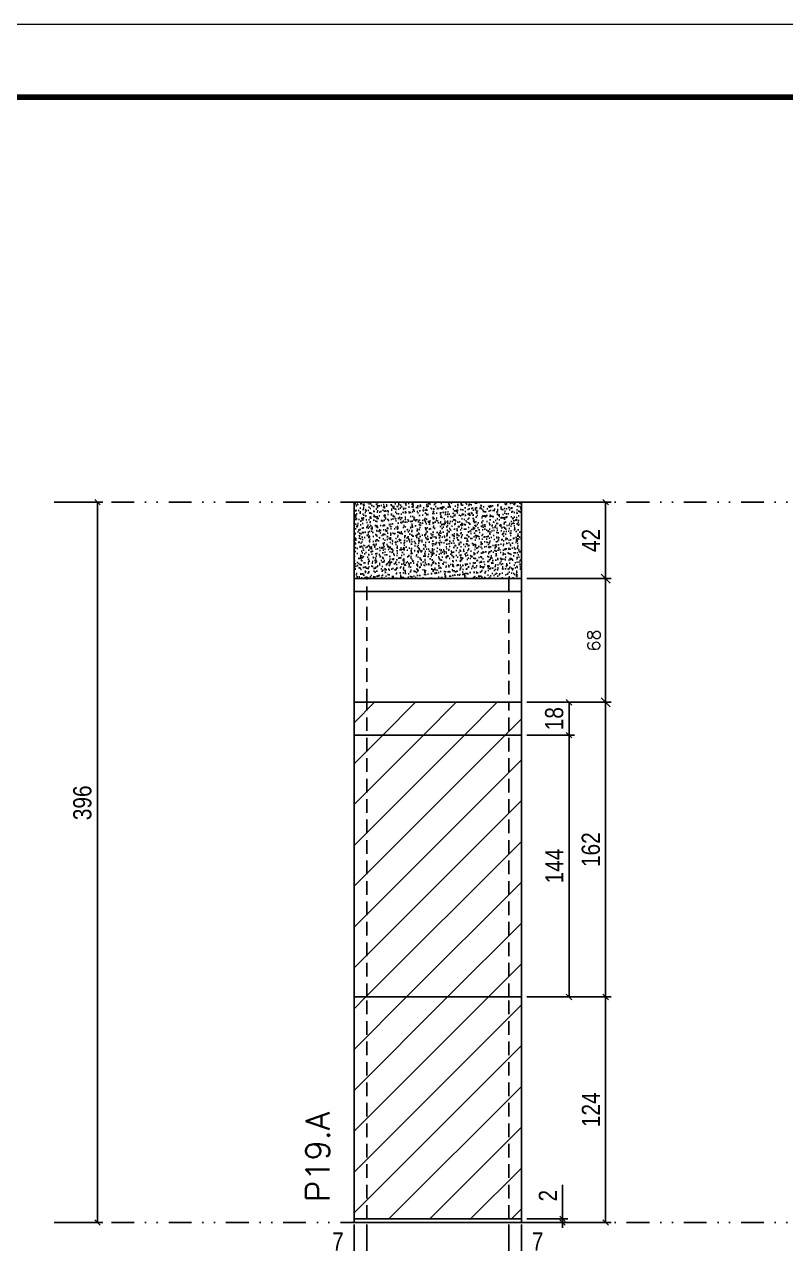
# Model space of a CAD drawing. Extents: x 1945 to 10875, y -3405 to 3369.
# Drawn here: x 2363 to 2782, y -728 to -57 of the extents above; entities that cross this region are included whole.
import ezdxf

# ---------------------------------------------------------------- set-up
doc = ezdxf.new("R2010")
doc.units = 0
for name, pattern in [('DASHED', [0.75, 0.5, -0.25]), ('DIVIDE2', [0.625, 0.25, -0.125, 0, -0.125, 0, -0.125]), ('HIDDEN', [0.375, 0.25, -0.125])]:
    doc.linetypes.add(name, pattern=pattern)
for name, color, linetype in [('COTA', 241, 'Continuous'), ('cotas', 4, 'Continuous'), ('FUNDOS', 1, 'Continuous'), ('Nível', 160, 'Continuous'), ('Painéis', 200, 'Continuous'), ('SARR_2.2x7', 40, 'Continuous'), ('Sarrafo de Pressão', 42, 'HIDDEN')]:
    doc.layers.add(name, color=color, linetype=linetype)
for name, color, linetype, lineweight in [('Folhas', 255, 'Continuous', 9), ('Hachura', 251, 'Continuous', 9), ('SARRAFO DE PRESSAO', 251, 'DASHED', 9), ('Texto Seção', 7, 'Continuous', 15)]:
    doc.layers.add(name, color=color, linetype=linetype, lineweight=lineweight)
doc.styles.add('COTA TECNICA', font='techl___.ttf', dxfattribs={"height": 10})
doc.styles.add('COTA TECNICA-50', font='techl___.ttf', dxfattribs={"height": 10})
doc.styles.add('REGUA-120', font='ROMANS.shx', dxfattribs={"height": 15})
doc.styles.add('ROMANS', font='romans.shx')
doc.dimstyles.new('COTA PAINEL-50', dxfattribs={"dimtxt": 10, "dimasz": 3, "dimexe": 3, "dimexo": 3, "dimgap": 3, "dimtad": 1, "dimdec": 1, "dimzin": 12, "dimdsep": 46, "dimtxsty": 'COTA TECNICA-50', "dimblk1": 'OBLIQUE', "dimblk2": 'OBLIQUE', "dimsah": 1, "dimcen": 0.9, "dimclrd": 4, "dimclre": 4, "dimclrt": 240, "dimadec": 1, "dimazin": 3, "dimtfac": 1, "dimtdec": 1, "dimtmove": 0, "dimatfit": 3, "dimfxl": 1, "dimtolj": 1, "dimtzin": 12, "dimarcsym": 0})
doc.dimstyles.new('Cota Paínel', dxfattribs={"dimtxt": 7, "dimasz": 5, "dimexe": 3, "dimexo": 3, "dimgap": 3, "dimtad": 1, "dimdec": 1, "dimzin": 12, "dimdsep": 46, "dimtxsty": 'ROMANS', "dimblk": 'ARCHTICK', "dimcen": 0, "dimclrd": 4, "dimclre": 4, "dimclrt": 1, "dimadec": 1, "dimazin": 3, "dimtfac": 1, "dimtdec": 1, "dimtmove": 0, "dimatfit": 3, "dimldrblk": 'OBLIQUE', "dimfxl": 1, "dimtolj": 1, "dimtzin": 12, "dimarcsym": 0})
doc.dimstyles.new('PAINEL', dxfattribs={"dimtxt": 10, "dimasz": 3, "dimexe": 3, "dimexo": 3, "dimgap": 3, "dimtad": 1, "dimdec": 1, "dimzin": 12, "dimdsep": 46, "dimtxsty": 'COTA TECNICA', "dimblk1": 'OBLIQUE', "dimblk2": 'OBLIQUE', "dimsah": 1, "dimcen": 0.9, "dimclrd": 4, "dimclre": 4, "dimclrt": 240, "dimadec": 1, "dimazin": 3, "dimtfac": 1, "dimtdec": 1, "dimtmove": 0, "dimatfit": 3, "dimfxl": 1, "dimtolj": 1, "dimtzin": 12, "dimarcsym": 0})

# ---------------------------------------------------------------- blocks, each defined once
blk = doc.blocks.new('9999999999')
at = {"layer": 'Folhas'}
blk.add_lwpolyline([(98138.98, 34190.21), (99623.98, 34190.21), (99623.98, 35240.21), (98138.98, 35240.21)], close=True, dxfattribs=at)
at = {"layer": 'Folhas', "color": 30, "const_width": 3}
blk.add_lwpolyline([(98213.98, 34230.21), (99583.98, 34230.21), (99583.98, 35200.21), (98213.98, 35200.21)], close=True, dxfattribs=at)
blk = doc.blocks.new('_Oblique')
at = {"color": 0, "linetype": 'ByBlock', "lineweight": -2}
blk.add_line((-0.5, -0.5), (0.5, 0.5), dxfattribs=at)
blk = doc.blocks.new('*D332')
at = {"layer": 'cotas', "color": 4, "linetype": 'ByBlock', "lineweight": -2, "transparency": 16777216}
for p, q in [((2382.86, -320.07), (2406.58, -320.07)), ((2403.58, -320.07), (2403.58, -716.07)), ((2382.86, -716.07), (2406.58, -716.07))]:
    blk.add_line(p, q, dxfattribs=at)
at = {"layer": 'Defpoints', "color": 0, "linetype": 'ByBlock', "transparency": 16777216}
for p in [(2379.86, -320.07), (2379.86, -716.07), (2403.58, -716.07)]:
    blk.add_point(p, dxfattribs=at)
at = {"layer": 'cotas', "color": 4, "linetype": 'ByBlock', "lineweight": -2, "transparency": 16777216, "xscale": 3, "yscale": 3, "zscale": 3}
for p, rotation in [((2403.58, -320.07), 90), ((2403.58, -716.07), 270)]:
    blk.add_blockref('_Oblique', p, dxfattribs=dict(at, rotation=rotation))
at = {"layer": 'cotas', "color": 240, "linetype": 'ByBlock', "transparency": 16777216, "insert": (2395.33, -485.31), "char_height": 10, "attachment_point": 5, "rotation": 90, "style": 'COTA TECNICA'}
blk.add_mtext('\\A1;396', dxfattribs=at)
blk = doc.blocks.new('*D200')
at = {"layer": 'COTA', "color": 4, "lineweight": -2, "transparency": 16777216}
for p, q in [((2544.57, -717.07), (2544.57, -771.24)), ((2636.57, -717.07), (2636.57, -771.24)), ((2544.57, -768.24), (2636.57, -768.24))]:
    blk.add_line(p, q, dxfattribs=at)
at = {"layer": 'Defpoints', "color": 0, "transparency": 16777216}
for p in [(2544.57, -714.07), (2636.57, -714.07), (2636.57, -768.24)]:
    blk.add_point(p, dxfattribs=at)
at = {"layer": 'COTA', "color": 4, "lineweight": -2, "transparency": 16777216, "xscale": 3, "yscale": 3, "zscale": 3, "rotation": 180}
blk.add_blockref('_Oblique', (2544.57, -768.24), dxfattribs=at)
at = {"layer": 'COTA', "color": 4, "lineweight": -2, "transparency": 16777216, "xscale": 3, "yscale": 3, "zscale": 3}
blk.add_blockref('_Oblique', (2636.57, -768.24), dxfattribs=at)
at = {"layer": 'COTA', "color": 240, "transparency": 16777216, "insert": (2590.57, -760.16), "char_height": 10, "attachment_point": 5, "style": 'COTA TECNICA'}
blk.add_mtext('\\A1;92', dxfattribs=at)
blk = doc.blocks.new('*D201')
at = {"layer": 'COTA', "color": 4, "lineweight": -2, "transparency": 16777216}
for p, q in [((2639.57, -592.07), (2685.81, -592.07)), ((2682.81, -716.07), (2682.81, -592.07)), ((2639.57, -716.07), (2685.81, -716.07))]:
    blk.add_line(p, q, dxfattribs=at)
at = {"layer": 'Defpoints', "color": 0, "transparency": 16777216}
for p in [(2636.57, -592.07), (2682.81, -592.07), (2636.57, -716.07)]:
    blk.add_point(p, dxfattribs=at)
at = {"layer": 'COTA', "color": 4, "lineweight": -2, "transparency": 16777216, "xscale": 3, "yscale": 3, "zscale": 3}
for p, rotation in [((2682.81, -592.07), 90), ((2682.81, -716.07), 270)]:
    blk.add_blockref('_Oblique', p, dxfattribs=dict(at, rotation=rotation))
at = {"layer": 'COTA', "color": 240, "transparency": 16777216, "insert": (2674.73, -654.07), "char_height": 10, "attachment_point": 5, "rotation": 90, "style": 'COTA TECNICA-50'}
blk.add_mtext('\\A1;124', dxfattribs=at)
blk = doc.blocks.new('*D202')
at = {"layer": 'COTA', "color": 4, "lineweight": -2, "transparency": 16777216}
for p, q in [((2659.09, -714.07), (2659.09, -695.26)), ((2639.57, -714.07), (2662.09, -714.07)), ((2639.57, -716.07), (2662.09, -716.07)), ((2659.09, -716.07), (2659.09, -714.07)), ((2659.09, -716.07), (2659.09, -719.07))]:
    blk.add_line(p, q, dxfattribs=at)
at = {"layer": 'Defpoints', "color": 0, "transparency": 16777216}
for p in [(2636.57, -714.07), (2636.57, -716.07), (2659.09, -716.07)]:
    blk.add_point(p, dxfattribs=at)
at = {"layer": 'COTA', "color": 4, "lineweight": -2, "transparency": 16777216, "xscale": 3, "yscale": 3, "zscale": 3}
for p, rotation in [((2659.09, -714.07), 270), ((2659.09, -716.07), 90)]:
    blk.add_blockref('_Oblique', p, dxfattribs=dict(at, rotation=rotation))
at = {"layer": 'COTA', "color": 240, "transparency": 16777216, "insert": (2651.09, -701.32), "char_height": 10, "attachment_point": 5, "rotation": 90, "style": 'COTA TECNICA-50'}
blk.add_mtext('\\A1;2', dxfattribs=at)
blk = doc.blocks.new('*D203')
at = {"layer": 'COTA', "color": 4, "linetype": 'ByBlock', "lineweight": -2, "transparency": 16777216}
for p, q in [((2639.57, -448.07), (2665.69, -448.07)), ((2662.69, -592.07), (2662.69, -448.07)), ((2639.57, -592.07), (2665.69, -592.07))]:
    blk.add_line(p, q, dxfattribs=at)
at = {"layer": 'Defpoints', "color": 0, "linetype": 'ByBlock', "transparency": 16777216}
for p in [(2636.57, -448.07), (2662.69, -448.07), (2636.57, -592.07)]:
    blk.add_point(p, dxfattribs=at)
at = {"layer": 'COTA', "color": 4, "linetype": 'ByBlock', "lineweight": -2, "transparency": 16777216, "xscale": 3, "yscale": 3, "zscale": 3}
for p, rotation in [((2662.69, -448.07), 90), ((2662.69, -592.07), 270)]:
    blk.add_blockref('_Oblique', p, dxfattribs=dict(at, rotation=rotation))
at = {"layer": 'COTA', "color": 240, "linetype": 'ByBlock', "transparency": 16777216, "insert": (2654.61, -520.07), "char_height": 10, "attachment_point": 5, "rotation": 90, "style": 'COTA TECNICA'}
blk.add_mtext('\\A1;144', dxfattribs=at)
blk = doc.blocks.new('*D204')
at = {"layer": 'COTA', "color": 4, "linetype": 'ByBlock', "lineweight": -2, "transparency": 16777216}
for p, q in [((2639.57, -430.07), (2665.69, -430.07)), ((2662.69, -448.07), (2662.69, -430.07)), ((2639.57, -448.07), (2665.69, -448.07))]:
    blk.add_line(p, q, dxfattribs=at)
at = {"layer": 'Defpoints', "color": 0, "linetype": 'ByBlock', "transparency": 16777216}
for p in [(2636.57, -430.07), (2662.69, -430.07), (2636.57, -448.07)]:
    blk.add_point(p, dxfattribs=at)
at = {"layer": 'COTA', "color": 4, "linetype": 'ByBlock', "lineweight": -2, "transparency": 16777216, "xscale": 3, "yscale": 3, "zscale": 3}
for p, rotation in [((2662.69, -430.07), 90), ((2662.69, -448.07), 270)]:
    blk.add_blockref('_Oblique', p, dxfattribs=dict(at, rotation=rotation))
at = {"layer": 'COTA', "color": 240, "linetype": 'ByBlock', "transparency": 16777216, "insert": (2654.59, -439.07), "char_height": 10, "attachment_point": 5, "rotation": 90, "style": 'COTA TECNICA'}
blk.add_mtext('\\A1;18', dxfattribs=at)
blk = doc.blocks.new('*D205')
at = {"layer": 'COTA', "color": 4, "lineweight": -2, "transparency": 16777216}
for p, q in [((2551.57, -717.07), (2551.57, -737.58)), ((2544.57, -719.07), (2544.57, -737.58)), ((2544.57, -734.58), (2529.84, -734.58)), ((2551.57, -734.58), (2544.57, -734.58))]:
    blk.add_line(p, q, dxfattribs=at)
at = {"layer": 'Defpoints', "color": 0, "transparency": 16777216}
for p in [(2544.57, -716.07), (2551.57, -714.07), (2544.57, -734.58)]:
    blk.add_point(p, dxfattribs=at)
at = {"layer": 'COTA', "color": 4, "lineweight": -2, "transparency": 16777216, "xscale": 3, "yscale": 3, "zscale": 3, "rotation": 180}
blk.add_blockref('_Oblique', (2544.57, -734.58), dxfattribs=at)
at = {"layer": 'COTA', "color": 4, "lineweight": -2, "transparency": 16777216, "xscale": 3, "yscale": 3, "zscale": 3}
blk.add_blockref('_Oblique', (2551.57, -734.58), dxfattribs=at)
at = {"layer": 'COTA', "color": 240, "transparency": 16777216, "insert": (2535.7, -726.5), "char_height": 10, "attachment_point": 5, "style": 'COTA TECNICA-50'}
blk.add_mtext('\\A1;7', dxfattribs=at)
blk = doc.blocks.new('*D206')
at = {"layer": 'COTA', "color": 4, "lineweight": -2, "transparency": 16777216}
for p, q in [((2629.57, -717.07), (2629.57, -737.58)), ((2636.57, -719.07), (2636.57, -737.58)), ((2629.57, -734.58), (2636.57, -734.58)), ((2636.57, -734.58), (2651.3, -734.58))]:
    blk.add_line(p, q, dxfattribs=at)
at = {"layer": 'Defpoints', "color": 0, "transparency": 16777216}
for p in [(2629.57, -714.07), (2636.57, -716.07), (2636.57, -734.58)]:
    blk.add_point(p, dxfattribs=at)
at = {"layer": 'COTA', "color": 4, "lineweight": -2, "transparency": 16777216, "xscale": 3, "yscale": 3, "zscale": 3, "rotation": 180}
blk.add_blockref('_Oblique', (2629.57, -734.58), dxfattribs=at)
at = {"layer": 'COTA', "color": 4, "lineweight": -2, "transparency": 16777216, "xscale": 3, "yscale": 3, "zscale": 3}
blk.add_blockref('_Oblique', (2636.57, -734.58), dxfattribs=at)
at = {"layer": 'COTA', "color": 240, "transparency": 16777216, "insert": (2645.43, -726.5), "char_height": 10, "attachment_point": 5, "style": 'COTA TECNICA-50'}
blk.add_mtext('\\A1;7', dxfattribs=at)
blk = doc.blocks.new('*D293')
at = {"layer": 'Defpoints', "color": 0, "linetype": 'ByBlock', "transparency": 16777216}
for p in [(2636.57, -430.07), (2682.81, -430.07), (2636.57, -592.07)]:
    blk.add_point(p, dxfattribs=at)
at = {"layer": 'FUNDOS', "color": 4, "linetype": 'ByBlock', "lineweight": -2, "transparency": 16777216}
for p, q in [((2639.57, -430.07), (2685.81, -430.07)), ((2682.81, -592.07), (2682.81, -430.07)), ((2639.57, -592.07), (2685.81, -592.07))]:
    blk.add_line(p, q, dxfattribs=at)
at = {"layer": 'FUNDOS', "color": 4, "linetype": 'ByBlock', "lineweight": -2, "transparency": 16777216, "xscale": 3, "yscale": 3, "zscale": 3}
for p, rotation in [((2682.81, -430.07), 90), ((2682.81, -592.07), 270)]:
    blk.add_blockref('_Oblique', p, dxfattribs=dict(at, rotation=rotation))
at = {"layer": 'FUNDOS', "color": 240, "linetype": 'ByBlock', "transparency": 16777216, "insert": (2674.7, -511.07), "char_height": 10, "attachment_point": 5, "rotation": 90, "style": 'COTA TECNICA'}
blk.add_mtext('\\A1;162', dxfattribs=at)
blk = doc.blocks.new('*D364')
at = {"layer": 'COTA', "color": 4, "lineweight": -2, "transparency": 16777216}
for p, q in [((2639.57, -320.07), (2685.81, -320.07)), ((2682.81, -362.07), (2682.81, -320.07)), ((2639.57, -362.07), (2685.81, -362.07))]:
    blk.add_line(p, q, dxfattribs=at)
at = {"layer": 'Defpoints', "color": 0, "transparency": 16777216}
for p in [(2636.57, -320.07), (2682.81, -320.07), (2636.57, -362.07)]:
    blk.add_point(p, dxfattribs=at)
at = {"layer": 'COTA', "color": 4, "lineweight": -2, "transparency": 16777216, "xscale": 3, "yscale": 3, "zscale": 3}
for p, rotation in [((2682.81, -320.07), 90), ((2682.81, -362.07), 270)]:
    blk.add_blockref('_Oblique', p, dxfattribs=dict(at, rotation=rotation))
at = {"layer": 'COTA', "color": 240, "transparency": 16777216, "insert": (2674.73, -341.07), "char_height": 10, "attachment_point": 5, "rotation": 90, "style": 'COTA TECNICA'}
blk.add_mtext('\\A1;42', dxfattribs=at)
blk = doc.blocks.new('_ArchTick')
at = {"color": 0, "linetype": 'ByBlock', "const_width": 0.15}
blk.add_lwpolyline([(-0.5, -0.5), (0.5, 0.5)], dxfattribs=at)
blk = doc.blocks.new('*D367')
at = {"layer": 'COTA', "color": 4, "lineweight": -2, "transparency": 16777216}
for p, q in [((2639.57, -362.07), (2685.81, -362.07)), ((2682.81, -362.07), (2682.81, -430.07)), ((2639.57, -430.07), (2685.81, -430.07))]:
    blk.add_line(p, q, dxfattribs=at)
at = {"layer": 'Defpoints', "color": 0, "transparency": 16777216}
for p in [(2636.57, -362.07), (2636.57, -430.07), (2682.81, -430.07)]:
    blk.add_point(p, dxfattribs=at)
at = {"layer": 'COTA', "color": 4, "lineweight": -2, "transparency": 16777216, "xscale": 5, "yscale": 5, "zscale": 5}
for p, rotation in [((2682.81, -362.07), 90), ((2682.81, -430.07), 270)]:
    blk.add_blockref('_ArchTick', p, dxfattribs=dict(at, rotation=rotation))
at = {"layer": 'COTA', "color": 1, "transparency": 16777216, "insert": (2676.31, -396.07), "char_height": 7, "attachment_point": 5, "rotation": 90, "style": 'ROMANS'}
blk.add_mtext('\\A1;68', dxfattribs=at)

msp = doc.modelspace()

# ---------------------------------------------------------------- hatches: boundary and pattern name
at = {"layer": 'COTA', "linetype": 'ByBlock'}
h = msp.add_hatch(dxfattribs=at)
h.set_pattern_fill('AR-CONC', color=256, scale=0.03)
h.set_pattern_definition([(50, (-128558.517, -27209.33), (5.46554007, -0.47817257), [0.5715, -6.2865]), (355, (-128558.517, -27209.33), (-1.05730264, 5.73170536), [0.4572, -5.02921753]), (100.4514447, (-128558.0613, -27209.3697), (4.40823741, 5.25353256), [0.48570026, -5.34270734]), (46.1842, (-128558.517, -27207.806), (8.13237123, -1.26126984), [0.85725, -9.42975]), (96.6355576, (-128557.839, -27207.911), (7.122124, 7.42278374), [0.7285507, -8.01406824]), (351.184151, (-128558.517, -27207.806), (7.122124, 7.42278374), [0.685799, -7.54379196]), (21, (-128557.755, -27208.187), (4.54843174, -3.06795595), [0.5715, -6.2865]), (326, (-128557.755, -27208.187), (1.85406085, 5.52563898), [0.4572, -5.0292]), (71.451445, (-128557.376, -27208.4425), (6.40249258, 2.45768307), [0.48570026, -5.34269813]), (37.5, (-128558.5168, -27209.3298), (0.092658098, 2.536651166), [0, -4.96824, 0, -5.1054, 0, -5.04825]), (7.5, (-128558.5168, -27209.3298), (2.004589875, 3.005417245), [0, -2.91084, 0, -4.85394, 0, -1.92405]), (327.5, (-128560.216, -27209.3298), (4.067717855, -0.17186232), [0, -1.905, 0, -5.9436, 0, -7.8867]), (317.5, (-128560.978, -27209.3298), (4.44387544, 0.76279473), [0, -2.4765, 0, -3.94716, 0, -5.6007])])
h.paths.add_polyline_path([(2544.57, -362.07), (2636.57, -362.07), (2636.57, -320.07), (2544.57, -320.07)])
at = {"layer": 'Hachura', "linetype": 'ByBlock'}
h = msp.add_hatch(dxfattribs=at)
h.set_pattern_fill('ANSI31', color=256, scale=5)
h.paths.add_polyline_path([(2636.57, -430.07), (2544.57, -430.07), (2544.57, -448.07), (2636.57, -448.07)])
h = msp.add_hatch(dxfattribs=at)
h.set_pattern_fill('ANSI31', color=256, scale=5)
h.paths.add_polyline_path([(2636.57, -448.07), (2544.57, -448.07), (2544.57, -592.07), (2636.57, -592.07)])
h = msp.add_hatch(dxfattribs=at)
h.set_pattern_fill('ANSI31', color=256, scale=5)
h.paths.add_polyline_path([(2636.57, -592.07), (2544.57, -592.07), (2544.57, -714.07), (2636.57, -714.07)])

# ---------------------------------------------------------------- linework, layer by layer
at = {"layer": 'COTA', "linetype": 'ByBlock'}
msp.add_lwpolyline([(2544.57, -362.07), (2636.57, -362.07), (2636.57, -320.07), (2544.57, -320.07)], close=True, dxfattribs=at)
at = {"layer": 'Nível', "color": 4, "linetype": 'DIVIDE2', "ltscale": 50}
for p, q in [((2379.86, -320.07), (3390.21, -320.07)), ((2379.86, -716.07), (3390.21, -716.07))]:
    msp.add_line(p, q, dxfattribs=at)
at = {"layer": 'Painéis'}
for p, q in [((2544.57, -362.07), (2636.57, -362.07)), ((2544.57, -430.07), (2544.57, -362.07)), ((2636.57, -362.07), (2636.57, -430.07))]:
    msp.add_line(p, q, dxfattribs=at)
for points in [[(2544.57, -448.07), (2636.57, -448.07), (2636.57, -430.07), (2544.57, -430.07)], [(2636.57, -592.07), (2544.57, -592.07), (2544.57, -448.07), (2636.57, -448.07)], [(2544.57, -714.07), (2636.57, -714.07), (2636.57, -592.07), (2544.57, -592.07)], [(2544.57, -714.07), (2636.57, -714.07), (2636.57, -716.07), (2544.57, -716.07)]]:
    msp.add_lwpolyline(points, close=True, dxfattribs=at)
at = {"layer": 'SARR_2.2x7'}
msp.add_line((2636.57, -369.07), (2544.57, -369.07), dxfattribs=at)
at = {"layer": 'Sarrafo de Pressão', "ltscale": 30}
for p, q in [((2551.57, -430.07), (2551.57, -362.07)), ((2629.57, -362.07), (2629.57, -430.07)), ((2551.57, -592.07), (2551.57, -430.07)), ((2629.57, -592.07), (2629.57, -430.07)), ((2551.57, -714.07), (2551.57, -592.07)), ((2629.57, -714.07), (2629.57, -592.07))]:
    msp.add_line(p, q, dxfattribs=at)

# ---------------------------------------------------------------- block references
at = {"layer": 'SARRAFO DE PRESSAO', "color": 6, "linetype": 'ByBlock'}
msp.add_blockref('9999999999', (-96193.77, -35297.56), dxfattribs=at)

# ---------------------------------------------------------------- texts
at = {"layer": 'Texto Seção', "insert": (2531.1, -704.82), "char_height": 13, "width": 285.3299, "attachment_point": 7, "rotation": 90, "style": 'REGUA-120'}
msp.add_mtext('P19.A', dxfattribs=at)

# ---------------------------------------------------------------- dimensions: what is measured, and where the dimension line sits
at = {"layer": 'COTA'}
dim = msp.add_linear_dim(base=(2682.81, -320.07), p1=(2636.57, -362.07), p2=(2636.57, -320.07), angle=90, dimstyle='PAINEL', override={"dimarcsym": 2}, dxfattribs=at)
dim.commit()
dim.dimension.update_dxf_attribs({"geometry": '*D364', "text_midpoint": (2674.73, -341.07)})
for base, p1, p2, angle, dimstyle, picture, middle in [((2682.81, -430.07), (2636.57, -362.07), (2636.57, -430.07), 90, 'Cota Paínel', '*D367', (2676.31, -396.07)), ((2682.81, -592.07), (2636.57, -716.07), (2636.57, -592.07), 90, 'COTA PAINEL-50', '*D201', (2674.73, -654.07)), ((2544.57, -734.58), (2551.57, -714.07), (2544.57, -716.07), 180, 'COTA PAINEL-50', '*D205', (2535.7, -726.5))]:
    dim = msp.add_linear_dim(base=base, p1=p1, p2=p2, angle=angle, dimstyle=dimstyle, dxfattribs=at)
    dim.commit()
    dim.dimension.update_dxf_attribs({"geometry": picture, "text_midpoint": middle})
at = {"layer": 'COTA', "linetype": 'ByBlock'}
dim = msp.add_linear_dim(base=(2662.69, -430.07), p1=(2636.57, -448.07), p2=(2636.57, -430.07), angle=90, dimstyle='PAINEL', override={"dimtmove": 1}, dxfattribs=at)
dim.commit()
dim.dimension.update_dxf_attribs({"geometry": '*D204', "text_midpoint": (2662.69, -439.07), "dimtype": 160})
dim = msp.add_linear_dim(base=(2662.69, -448.07), p1=(2636.57, -592.07), p2=(2636.57, -448.07), angle=90, dimstyle='PAINEL', dxfattribs=at)
dim.commit()
dim.dimension.update_dxf_attribs({"geometry": '*D203', "text_midpoint": (2654.61, -520.07)})
at = {"layer": 'COTA'}
dim = msp.add_linear_dim(base=(2659.09, -716.07), p1=(2636.57, -714.07), p2=(2636.57, -716.07), angle=90, dimstyle='COTA PAINEL-50', dxfattribs=at)
dim.commit()
dim.dimension.update_dxf_attribs({"geometry": '*D202', "text_midpoint": (2659.09, -701.32), "dimtype": 160})
dim = msp.add_linear_dim(base=(2636.57, -768.24), p1=(2544.57, -714.07), p2=(2636.57, -714.07), dimstyle='PAINEL', override={"dimarcsym": 2}, dxfattribs=at)
dim.commit()
dim.dimension.update_dxf_attribs({"geometry": '*D200', "text_midpoint": (2590.57, -760.16)})
dim = msp.add_linear_dim(base=(2636.57, -734.58), p1=(2629.57, -714.07), p2=(2636.57, -716.07), dimstyle='COTA PAINEL-50', dxfattribs=at)
dim.commit()
dim.dimension.update_dxf_attribs({"geometry": '*D206', "text_midpoint": (2645.43, -726.5)})
at = {"layer": 'cotas', "linetype": 'ByBlock'}
dim = msp.add_linear_dim(base=(2403.58, -716.07), p1=(2379.86, -320.07), p2=(2379.86, -716.07), angle=90, dimstyle='PAINEL', dxfattribs=at)
dim.commit()
dim.dimension.update_dxf_attribs({"geometry": '*D332', "text_midpoint": (2403.58, -485.31), "dimtype": 160})
at = {"layer": 'FUNDOS', "linetype": 'ByBlock'}
dim = msp.add_linear_dim(base=(2682.81, -430.07), p1=(2636.57, -592.07), p2=(2636.57, -430.07), angle=90, dimstyle='PAINEL', dxfattribs=at)
dim.commit()
dim.dimension.update_dxf_attribs({"geometry": '*D293', "text_midpoint": (2674.7, -511.07)})

doc.saveas('drawing.dxf')
